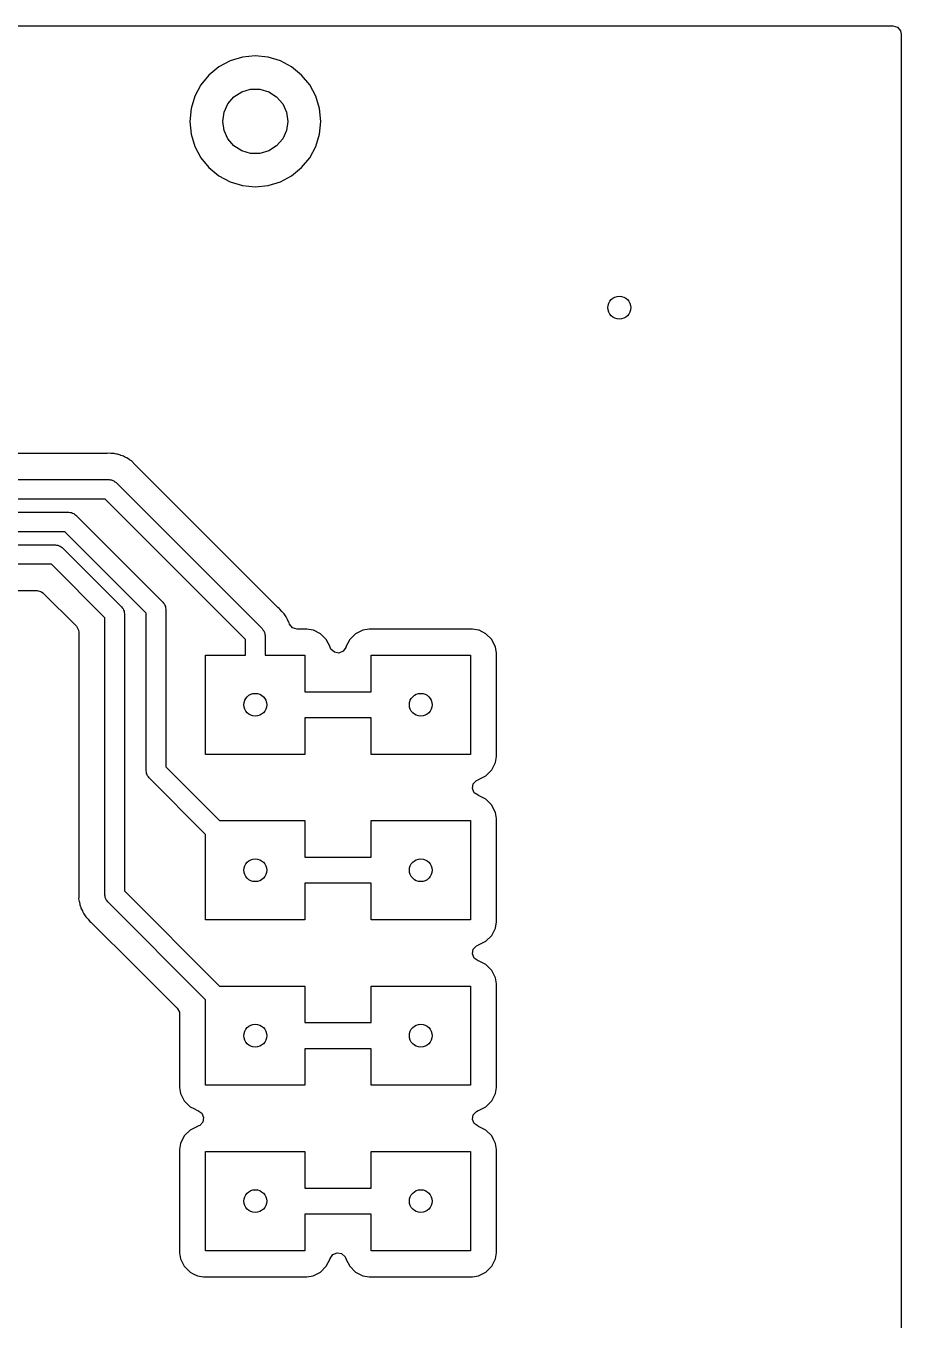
# Model space of a CAD drawing. Extents: x 0.23 to 2.57, y 0.23 to 1.77.
# Drawn here: x 2.041 to 2.57, y 0.988 to 1.77 of the extents above; entities that cross this region are included whole.
import ezdxf

# ---------------------------------------------------------------- set-up
doc = ezdxf.new("R2010")
doc.units = 0
doc.header["$MEASUREMENT"] = 0
doc.layers.add('BLACK', color=7, linetype='CONTINUOUS')

msp = doc.modelspace()

# ---------------------------------------------------------------- linework, layer by layer
at = {"layer": 'BLACK', "linetype": 'CONTINUOUS'}
for p, q in [((0.234665, 1.7703), (2.56533, 1.7703)), ((2.56533, 1.7703), (2.56802, 1.76951)), ((2.56802, 1.76951), (2.56985, 1.7674)), ((2.56985, 1.7674), (2.5703, 1.76533)), ((2.5703, 1.76533), (2.5703, 0.234665)), ((2.18, 1.75218), (2.17228, 1.75142)), ((2.18772, 1.75142), (2.18, 1.75218)), ((2.18, 1.75218), (2.18, 1.75218)), ((2.15801, 1.74551), (2.15201, 1.74059)), ((2.16485, 1.74917), (2.15801, 1.74551)), ((2.17228, 1.75142), (2.16485, 1.74917)), ((2.17228, 1.75142), (2.17228, 1.75142)), ((2.19515, 1.74917), (2.18772, 1.75142)), ((2.20199, 1.74551), (2.19515, 1.74917)), ((2.20799, 1.74059), (2.20199, 1.74551)), ((2.15201, 1.74059), (2.14709, 1.73459)), ((2.21291, 1.73459), (2.20799, 1.74059)), ((2.14709, 1.73459), (2.14343, 1.72775)), ((2.16711, 1.72748), (2.17182, 1.7305)), ((2.17182, 1.7305), (2.1772, 1.73208)), ((2.1772, 1.73208), (2.1828, 1.73208)), ((2.1828, 1.73208), (2.18818, 1.7305)), ((2.18818, 1.7305), (2.19289, 1.72748)), ((2.21657, 1.72775), (2.21291, 1.73459)), ((2.14343, 1.72775), (2.14118, 1.72032)), ((2.16111, 1.71814), (2.16344, 1.72324)), ((2.16344, 1.72324), (2.16711, 1.72748)), ((2.19289, 1.72748), (2.19656, 1.72324)), ((2.19656, 1.72324), (2.19889, 1.71814)), ((2.21882, 1.72032), (2.21657, 1.72775)), ((2.14118, 1.72032), (2.14042, 1.7126)), ((2.14118, 1.72032), (2.14118, 1.72032)), ((2.16031, 1.7126), (2.16111, 1.71814)), ((2.19889, 1.71814), (2.19969, 1.7126)), ((2.21958, 1.7126), (2.21882, 1.72032)), ((2.21882, 1.72032), (2.21882, 1.72032)), ((2.21882, 1.72032), (2.21882, 1.72032)), ((2.21882, 1.72032), (2.21882, 1.72032)), ((2.14042, 1.7126), (2.14042, 1.7126)), ((2.14042, 1.7126), (2.14118, 1.70488)), ((2.16111, 1.70705), (2.16031, 1.7126)), ((2.16344, 1.70196), (2.16111, 1.70705)), ((2.19889, 1.70705), (2.19656, 1.70196)), ((2.19969, 1.7126), (2.19889, 1.70705)), ((2.21882, 1.70488), (2.21958, 1.7126)), ((2.14118, 1.70488), (2.14118, 1.70488)), ((2.14118, 1.70488), (2.14343, 1.69745)), ((2.14343, 1.69745), (2.14709, 1.69061)), ((2.16711, 1.69772), (2.16344, 1.70196)), ((2.17182, 1.69469), (2.16711, 1.69772)), ((2.19289, 1.69772), (2.18818, 1.69469)), ((2.19656, 1.70196), (2.19289, 1.69772)), ((2.21291, 1.69061), (2.21657, 1.69745)), ((2.21657, 1.69745), (2.21882, 1.70488)), ((2.14709, 1.69061), (2.15201, 1.68461)), ((2.1772, 1.69311), (2.17182, 1.69469)), ((2.1828, 1.69311), (2.1772, 1.69311)), ((2.18818, 1.69469), (2.1828, 1.69311)), ((2.20799, 1.68461), (2.21291, 1.69061)), ((2.15201, 1.68461), (2.15801, 1.67969)), ((2.20199, 1.67969), (2.20799, 1.68461)), ((2.15801, 1.67969), (2.16485, 1.67603)), ((2.16485, 1.67603), (2.17228, 1.67378)), ((2.18772, 1.67378), (2.19515, 1.67603)), ((2.19515, 1.67603), (2.20199, 1.67969)), ((2.17228, 1.67378), (2.17228, 1.67378)), ((2.17228, 1.67378), (2.17228, 1.67378)), ((2.17228, 1.67378), (2.18, 1.67302)), ((2.18, 1.67302), (2.18772, 1.67378)), ((2.18, 1.67302), (2.18, 1.67302)), ((2.18, 1.67302), (2.18, 1.67302)), ((2.18772, 1.67378), (2.18772, 1.67378)), ((2.18772, 1.67378), (2.18772, 1.67378)), ((2.18772, 1.67378), (2.18772, 1.67378)), ((2.08937, 1.51183), (2.01091, 1.51183)), ((2.09022, 1.5119), (2.08937, 1.51183)), ((2.09091, 1.51202), (2.09022, 1.5119)), ((2.09264, 1.51184), (2.09091, 1.51202)), ((2.09289, 1.51183), (2.09264, 1.51184)), ((2.09463, 1.51183), (2.09289, 1.51183)), ((2.09531, 1.51164), (2.09463, 1.51183)), ((2.09463, 1.51183), (2.09463, 1.51183)), ((2.09614, 1.51148), (2.09531, 1.51164)), ((2.09636, 1.51146), (2.09614, 1.51148)), ((2.09683, 1.51141), (2.09636, 1.51146)), ((2.09845, 1.51077), (2.09683, 1.51141)), ((2.09869, 1.51069), (2.09845, 1.51077)), ((2.09954, 1.51045), (2.09869, 1.51069)), ((2.10037, 1.51022), (2.09954, 1.51045)), ((2.10097, 1.50986), (2.10037, 1.51022)), ((2.10037, 1.51022), (2.10037, 1.51022)), ((2.10172, 1.50948), (2.10097, 1.50986)), ((2.10238, 1.50923), (2.10172, 1.50948)), ((2.10376, 1.50817), (2.10238, 1.50923)), ((2.10397, 1.50803), (2.10376, 1.50817)), ((2.10513, 1.50733), (2.10397, 1.50803)), ((2.10546, 1.50713), (2.10513, 1.50733)), ((2.10724, 1.50522), (2.10546, 1.50713)), ((2.10546, 1.50713), (2.10546, 1.50713)), ((2.19371, 1.41875), (2.10724, 1.50522)), ((1.81016, 1.49606), (2.09165, 1.49606)), ((2.09165, 1.49606), (2.0924, 1.49586)), ((2.0924, 1.49586), (2.09318, 1.49586)), ((2.09318, 1.49586), (2.09386, 1.49547)), ((2.09386, 1.49547), (2.09461, 1.49527)), ((2.09461, 1.49527), (2.09516, 1.49472)), ((2.09516, 1.49472), (2.09583, 1.49433)), ((2.09583, 1.49433), (2.18418, 1.40599)), ((2.08921, 1.48425), (1.8126, 1.48425)), ((2.17409, 1.39936), (2.08921, 1.48425)), ((1.81866, 1.47638), (2.06737, 1.47638)), ((2.06737, 1.47638), (2.06812, 1.47618)), ((2.06812, 1.47618), (2.06889, 1.47618)), ((2.06889, 1.47618), (2.06957, 1.47579)), ((2.06957, 1.47579), (2.07032, 1.47559)), ((2.07032, 1.47559), (2.07087, 1.47504)), ((2.07087, 1.47504), (2.07154, 1.47465)), ((2.07154, 1.47465), (2.12418, 1.42201)), ((2.06492, 1.46457), (1.82111, 1.46457)), ((2.11409, 1.41539), (2.06492, 1.46457)), ((1.82681, 1.45669), (2.05921, 1.45669)), ((2.05921, 1.45669), (2.05996, 1.45649)), ((2.05996, 1.45649), (2.06074, 1.45649)), ((2.06074, 1.45649), (2.06141, 1.4561)), ((2.06141, 1.4561), (2.06217, 1.4559)), ((2.06217, 1.4559), (2.06272, 1.45535)), ((2.06272, 1.45535), (2.06339, 1.45496)), ((2.06339, 1.45496), (2.09918, 1.41918)), ((2.05677, 1.44488), (1.82926, 1.44488)), ((2.08909, 1.41255), (2.05677, 1.44488)), ((2.0063, 1.42913), (2.04567, 1.42913)), ((2.04567, 1.42913), (2.04567, 1.42911)), ((2.04567, 1.42911), (2.04818, 1.42911)), ((2.04818, 1.42911), (2.05086, 1.42833)), ((2.05086, 1.42833), (2.05169, 1.42766)), ((2.05169, 1.42766), (2.07187, 1.40748)), ((2.09918, 1.41918), (2.09956, 1.4185)), ((2.09956, 1.4185), (2.10011, 1.41795)), ((2.10011, 1.41795), (2.10032, 1.4172)), ((2.10032, 1.4172), (2.1007, 1.41653)), ((2.1007, 1.41653), (2.1007, 1.41575)), ((2.12418, 1.42201), (2.12456, 1.42134)), ((2.12456, 1.42134), (2.12511, 1.42079)), ((2.12511, 1.42079), (2.12532, 1.42004)), ((2.12532, 1.42004), (2.1257, 1.41937)), ((2.1257, 1.41937), (2.1257, 1.41859)), ((2.1257, 1.41859), (2.12591, 1.41784)), ((2.12591, 1.41784), (2.12591, 1.32245)), ((2.19436, 1.4182), (2.19371, 1.41875)), ((2.19493, 1.4178), (2.19436, 1.4182)), ((2.19603, 1.41645), (2.19493, 1.4178)), ((2.19493, 1.4178), (2.19493, 1.4178)), ((2.1962, 1.41626), (2.19603, 1.41645)), ((2.19743, 1.41503), (2.1962, 1.41626)), ((2.08909, 1.245), (2.08909, 1.41255)), ((2.1007, 1.41575), (2.10091, 1.415)), ((2.10091, 1.415), (2.10091, 1.24745)), ((2.11409, 1.32), (2.11409, 1.41539)), ((2.19777, 1.41442), (2.19743, 1.41503)), ((2.19743, 1.41503), (2.19743, 1.41503)), ((2.19743, 1.41503), (2.19743, 1.41503)), ((2.19825, 1.41372), (2.19777, 1.41442)), ((2.19869, 1.41318), (2.19825, 1.41372)), ((2.19939, 1.41158), (2.19869, 1.41318)), ((2.1995, 1.41135), (2.19939, 1.41158)), ((2.20035, 1.40984), (2.1995, 1.41135)), ((2.20042, 1.40955), (2.20035, 1.40984)), ((2.20035, 1.40984), (2.20035, 1.40984)), ((2.20073, 1.40867), (2.20042, 1.40955)), ((2.20256, 1.40656), (2.20073, 1.40867)), ((2.07187, 1.40748), (2.07321, 1.40502)), ((2.07321, 1.40502), (2.07333, 1.40397)), ((2.07333, 1.40397), (2.07333, 1.24537)), ((2.18418, 1.40599), (2.18456, 1.40531)), ((2.18456, 1.40531), (2.18511, 1.40476)), ((2.18511, 1.40476), (2.18532, 1.40401)), ((2.18532, 1.40401), (2.1857, 1.40334)), ((2.1857, 1.40334), (2.1857, 1.40256)), ((2.1857, 1.40256), (2.18591, 1.40181)), ((2.18591, 1.40181), (2.18591, 1.39)), ((2.20524, 1.40577), (2.20256, 1.40656)), ((2.21124, 1.40577), (2.20524, 1.40577)), ((2.21493, 1.40518), (2.21124, 1.40577)), ((2.21124, 1.40577), (2.21124, 1.40577)), ((2.21525, 1.40502), (2.21493, 1.40518)), ((2.21938, 1.40292), (2.21525, 1.40502)), ((2.22292, 1.39938), (2.21938, 1.40292)), ((2.24062, 1.40292), (2.23708, 1.39938)), ((2.24507, 1.40518), (2.24062, 1.40292)), ((2.24876, 1.40577), (2.24507, 1.40518)), ((2.31124, 1.40577), (2.24876, 1.40577)), ((2.31493, 1.40518), (2.31124, 1.40577)), ((2.31124, 1.40577), (2.31124, 1.40577)), ((2.31525, 1.40502), (2.31493, 1.40518)), ((2.31938, 1.40292), (2.31525, 1.40502)), ((2.32292, 1.39938), (2.31938, 1.40292)), ((2.17409, 1.39), (2.17409, 1.39936)), ((2.22518, 1.39493), (2.22292, 1.39938)), ((2.22528, 1.39463), (2.22518, 1.39493)), ((2.22575, 1.3936), (2.22528, 1.39463)), ((2.22781, 1.39171), (2.22575, 1.3936)), ((2.23472, 1.39463), (2.23314, 1.39232)), ((2.23482, 1.39493), (2.23472, 1.39463)), ((2.23708, 1.39938), (2.23482, 1.39493)), ((2.32405, 1.39716), (2.32292, 1.39938)), ((2.32518, 1.39493), (2.32405, 1.39716)), ((2.32577, 1.39124), (2.32518, 1.39493)), ((2.15, 1.33), (2.15, 1.39)), ((2.15, 1.39), (2.17409, 1.39)), ((2.18591, 1.39), (2.21, 1.39)), ((2.21, 1.39), (2.21, 1.36787)), ((2.23057, 1.39123), (2.22781, 1.39171)), ((2.23314, 1.39232), (2.23057, 1.39123)), ((2.25, 1.36787), (2.25, 1.39)), ((2.25, 1.39), (2.31, 1.39)), ((2.31, 1.39), (2.31, 1.33)), ((2.32577, 1.32876), (2.32577, 1.39124)), ((2.21, 1.36787), (2.25, 1.36787)), ((2.25, 1.35213), (2.21, 1.35213)), ((2.21, 1.35213), (2.21, 1.33)), ((2.25, 1.33), (2.25, 1.35213)), ((2.21, 1.33), (2.15, 1.33)), ((2.31, 1.33), (2.25, 1.33)), ((2.12591, 1.32245), (2.15835, 1.29)), ((2.32292, 1.32062), (2.32518, 1.32507)), ((2.32518, 1.32507), (2.32577, 1.32876)), ((2.1143, 1.31925), (2.11409, 1.32)), ((2.1143, 1.31847), (2.1143, 1.31925)), ((2.11468, 1.3178), (2.1143, 1.31847)), ((2.11489, 1.31705), (2.11468, 1.3178)), ((2.11544, 1.3165), (2.11489, 1.31705)), ((2.11582, 1.31582), (2.11544, 1.3165)), ((2.15, 1.28165), (2.11582, 1.31582)), ((2.31171, 1.31219), (2.3136, 1.31425)), ((2.3136, 1.31425), (2.31463, 1.31472)), ((2.31463, 1.31472), (2.31493, 1.31482)), ((2.31493, 1.31482), (2.31938, 1.31708)), ((2.31493, 1.31482), (2.31493, 1.31482)), ((2.31938, 1.31708), (2.32292, 1.32062)), ((2.31123, 1.30943), (2.31171, 1.31219)), ((2.31232, 1.30686), (2.31123, 1.30943)), ((2.31463, 1.30528), (2.31232, 1.30686)), ((2.31493, 1.30518), (2.31463, 1.30528)), ((2.31938, 1.30292), (2.31493, 1.30518)), ((2.32292, 1.29938), (2.31938, 1.30292)), ((2.32405, 1.29716), (2.32292, 1.29938)), ((2.32518, 1.29493), (2.32405, 1.29716)), ((2.32577, 1.29124), (2.32518, 1.29493)), ((2.32577, 1.22876), (2.32577, 1.29124)), ((2.15835, 1.29), (2.21, 1.29)), ((2.21, 1.29), (2.21, 1.26787)), ((2.25, 1.26787), (2.25, 1.29)), ((2.25, 1.29), (2.31, 1.29)), ((2.31, 1.29), (2.31, 1.23)), ((2.15, 1.23), (2.15, 1.28165)), ((2.21, 1.26787), (2.25, 1.26787)), ((2.25, 1.25213), (2.21, 1.25213)), ((2.21, 1.25213), (2.21, 1.23)), ((2.25, 1.23), (2.25, 1.25213)), ((2.07327, 1.2438), (2.07324, 1.24276)), ((2.07333, 1.24537), (2.07327, 1.2438)), ((2.0893, 1.24425), (2.08909, 1.245)), ((2.0893, 1.24347), (2.0893, 1.24425)), ((2.10091, 1.24745), (2.15835, 1.19)), ((2.07324, 1.24276), (2.07365, 1.24107)), ((2.07365, 1.24107), (2.0737, 1.24082)), ((2.0737, 1.24082), (2.07393, 1.2391)), ((2.07393, 1.2391), (2.07393, 1.2391)), ((2.07393, 1.2391), (2.07421, 1.23846)), ((2.07421, 1.23846), (2.07448, 1.23765)), ((2.07448, 1.23765), (2.07465, 1.23697)), ((2.07465, 1.23697), (2.0755, 1.23546)), ((2.08968, 1.2428), (2.0893, 1.24347)), ((2.08989, 1.24205), (2.08968, 1.2428)), ((2.09044, 1.2415), (2.08989, 1.24205)), ((2.09082, 1.24082), (2.09044, 1.2415)), ((2.15, 1.18165), (2.09082, 1.24082)), ((2.0755, 1.23546), (2.07561, 1.23523)), ((2.07561, 1.23523), (2.07631, 1.23363)), ((2.07631, 1.23363), (2.07631, 1.23363)), ((2.07631, 1.23363), (2.07675, 1.23309)), ((2.07675, 1.23309), (2.07723, 1.23239)), ((2.07723, 1.23239), (2.07757, 1.23178)), ((2.07757, 1.23178), (2.0788, 1.23055)), ((2.0788, 1.23055), (2.07897, 1.23036)), ((2.07897, 1.23036), (2.08007, 1.22901)), ((2.08007, 1.22901), (2.08007, 1.22901)), ((2.08007, 1.22901), (2.08064, 1.22861)), ((2.08064, 1.22861), (2.08129, 1.22806)), ((2.21, 1.23), (2.15, 1.23)), ((2.31, 1.23), (2.25, 1.23)), ((2.32518, 1.22507), (2.32577, 1.22876)), ((2.08129, 1.22806), (2.10721, 1.20214)), ((2.31938, 1.21708), (2.32292, 1.22062)), ((2.32292, 1.22062), (2.32518, 1.22507)), ((2.31171, 1.21219), (2.3136, 1.21425)), ((2.3136, 1.21425), (2.31463, 1.21472)), ((2.31463, 1.21472), (2.31493, 1.21482)), ((2.31493, 1.21482), (2.31938, 1.21708)), ((2.31493, 1.21482), (2.31493, 1.21482)), ((2.31123, 1.20943), (2.31171, 1.21219)), ((2.31232, 1.20686), (2.31123, 1.20943)), ((2.31463, 1.20528), (2.31232, 1.20686)), ((2.31493, 1.20518), (2.31463, 1.20528)), ((2.31938, 1.20292), (2.31493, 1.20518)), ((2.10721, 1.20214), (2.13278, 1.17657)), ((2.32292, 1.19938), (2.31938, 1.20292)), ((2.32357, 1.1981), (2.32292, 1.19938)), ((2.32518, 1.19493), (2.32357, 1.1981)), ((2.15835, 1.19), (2.21, 1.19)), ((2.21, 1.19), (2.21, 1.16787)), ((2.25, 1.16787), (2.25, 1.19)), ((2.25, 1.19), (2.31, 1.19)), ((2.31, 1.19), (2.31, 1.13)), ((2.32577, 1.19124), (2.32518, 1.19493)), ((2.32577, 1.12876), (2.32577, 1.19124)), ((2.15, 1.13), (2.15, 1.18165)), ((2.13278, 1.17657), (2.13412, 1.17412)), ((2.13412, 1.17412), (2.13423, 1.17306)), ((2.13423, 1.17306), (2.13423, 1.12876)), ((2.21, 1.16787), (2.25, 1.16787)), ((2.25, 1.15213), (2.21, 1.15213)), ((2.21, 1.15213), (2.21, 1.13)), ((2.25, 1.13), (2.25, 1.15213)), ((2.13423, 1.12876), (2.13482, 1.12507)), ((2.21, 1.13), (2.15, 1.13)), ((2.31, 1.13), (2.25, 1.13)), ((2.32518, 1.12507), (2.32577, 1.12876)), ((2.13482, 1.12507), (2.13708, 1.12062)), ((2.13708, 1.12062), (2.14062, 1.11708)), ((2.31938, 1.11708), (2.32292, 1.12062)), ((2.32292, 1.12062), (2.32518, 1.12507)), ((2.14062, 1.11708), (2.14288, 1.11593)), ((2.14288, 1.11593), (2.14507, 1.11482)), ((2.14507, 1.11482), (2.14507, 1.11482)), ((2.14507, 1.11482), (2.14537, 1.11472)), ((2.14537, 1.11472), (2.14768, 1.11314)), ((2.14768, 1.11314), (2.14877, 1.11057)), ((2.31123, 1.10943), (2.31171, 1.11219)), ((2.31171, 1.11219), (2.3136, 1.11425)), ((2.3136, 1.11425), (2.31463, 1.11472)), ((2.31463, 1.11472), (2.31493, 1.11482)), ((2.31493, 1.11482), (2.31938, 1.11708)), ((2.31493, 1.11482), (2.31493, 1.11482)), ((2.14062, 1.10292), (2.13708, 1.09938)), ((2.14507, 1.10518), (2.14062, 1.10292)), ((2.14537, 1.10528), (2.14507, 1.10518)), ((2.1464, 1.10575), (2.14537, 1.10528)), ((2.14829, 1.10781), (2.1464, 1.10575)), ((2.14877, 1.11057), (2.14829, 1.10781)), ((2.31232, 1.10686), (2.31123, 1.10943)), ((2.31463, 1.10528), (2.31232, 1.10686)), ((2.31493, 1.10518), (2.31463, 1.10528)), ((2.31938, 1.10292), (2.31493, 1.10518)), ((2.32292, 1.09938), (2.31938, 1.10292)), ((2.13708, 1.09938), (2.13482, 1.09493)), ((2.32405, 1.09716), (2.32292, 1.09938)), ((2.32518, 1.09493), (2.32405, 1.09716)), ((2.13482, 1.09493), (2.13423, 1.09124)), ((2.13423, 1.09124), (2.13423, 1.09124)), ((2.13423, 1.09124), (2.13423, 1.02876)), ((2.13482, 1.09493), (2.13482, 1.09493)), ((2.15, 1.03), (2.15, 1.09)), ((2.15, 1.09), (2.21, 1.09)), ((2.21, 1.09), (2.21, 1.06787)), ((2.25, 1.06787), (2.25, 1.09)), ((2.25, 1.09), (2.31, 1.09)), ((2.31, 1.09), (2.31, 1.03)), ((2.32577, 1.09124), (2.32518, 1.09493)), ((2.32577, 1.02876), (2.32577, 1.09124)), ((2.21, 1.06787), (2.25, 1.06787)), ((2.25, 1.05213), (2.21, 1.05213)), ((2.21, 1.05213), (2.21, 1.03)), ((2.25, 1.03), (2.25, 1.05213)), ((2.13423, 1.02876), (2.13482, 1.02507)), ((2.13482, 1.02507), (2.13708, 1.02062)), ((2.21, 1.03), (2.15, 1.03)), ((2.22292, 1.02062), (2.22518, 1.02507)), ((2.22518, 1.02507), (2.22528, 1.02537)), ((2.22518, 1.02507), (2.22518, 1.02507)), ((2.22528, 1.02537), (2.22686, 1.02768)), ((2.22686, 1.02768), (2.22943, 1.02877)), ((2.22943, 1.02877), (2.23219, 1.02829)), ((2.23219, 1.02829), (2.23425, 1.0264)), ((2.23425, 1.0264), (2.23472, 1.02537)), ((2.23472, 1.02537), (2.23482, 1.02507)), ((2.23482, 1.02507), (2.23708, 1.02062)), ((2.31, 1.03), (2.25, 1.03)), ((2.32292, 1.02062), (2.32518, 1.02507)), ((2.32518, 1.02507), (2.32577, 1.02876)), ((2.13708, 1.02062), (2.14062, 1.01708)), ((2.14062, 1.01708), (2.14214, 1.01631)), ((2.21493, 1.01482), (2.21938, 1.01708)), ((2.21938, 1.01708), (2.22292, 1.02062)), ((2.23708, 1.02062), (2.24062, 1.01708)), ((2.24062, 1.01708), (2.24214, 1.01631)), ((2.31493, 1.01482), (2.31938, 1.01708)), ((2.31938, 1.01708), (2.32292, 1.02062)), ((2.14214, 1.01631), (2.14507, 1.01482)), ((2.14507, 1.01482), (2.14876, 1.01423)), ((2.14876, 1.01423), (2.21124, 1.01423)), ((2.21124, 1.01423), (2.21493, 1.01482)), ((2.24214, 1.01631), (2.24507, 1.01482)), ((2.24507, 1.01482), (2.24876, 1.01423)), ((2.24876, 1.01423), (2.31124, 1.01423)), ((2.31124, 1.01423), (2.31493, 1.01482))]:
    msp.add_line(p, q, dxfattribs=at)
at = {"layer": 'BLACK'}
for centre in [(2.4, 1.6), (2.18, 1.36), (2.28, 1.36), (2.18, 1.26), (2.28, 1.26), (2.18, 1.16), (2.28, 1.16), (2.18, 1.06), (2.28, 1.06)]:
    msp.add_circle(centre, 0.00689, dxfattribs=at)

doc.saveas('drawing.dxf')
